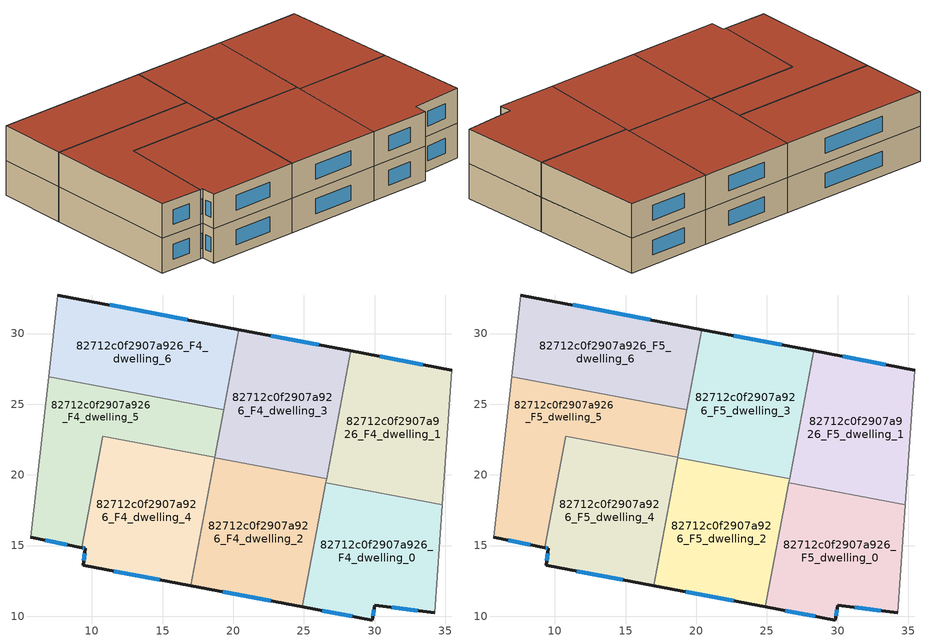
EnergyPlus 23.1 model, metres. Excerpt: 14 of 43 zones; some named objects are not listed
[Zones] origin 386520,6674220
82712c0f2907a926_F4_dwelling_0
 floor to 82712c0f2907a926_F3_dwelling_0 (EU_floor_Construction): 34.78,17.88 34.25,10.25 29.99,10.77 29.84,9.73 24.89,10.67 26.54,19.43 z12
 wall outside (EU_wall_Construction): 24.89,10.67 29.84,9.73 29.99,10.77 34.25,10.25 z12:15
 wall to 82712c0f2907a926_F4_dwelling_1 (EU_wall_Construction): 34.78,17.88 26.54,19.43 z12:15
 wall adiabatic (EU_wall_Construction): 34.25,10.25 34.78,17.88 z12:15
 wall to 82712c0f2907a926_F4_dwelling_2 (EU_wall_Construction): 26.54,19.43 24.89,10.67 z12:15
 window (EU_Window_Construction): 29.89,10.03 29.95,10.47 / 26.31,10.4 28.43,10 / 31.21,10.62 33.04,10.4 z12.86:14.14
82712c0f2907a926_F4_dwelling_1
 floor to 82712c0f2907a926_F3_dwelling_1 (EU_floor_Construction): 35.44,27.4 34.78,17.88 26.54,19.43 28.31,28.77 z12
 wall outside (EU_wall_Construction): 35.44,27.4 28.31,28.77 z12:15
 wall adiabatic (EU_wall_Construction): 34.78,17.88 35.44,27.4 z12:15
 wall to 82712c0f2907a926_F4_dwelling_3 (EU_wall_Construction): 28.31,28.77 26.6,19.72 z12:15
 wall to 82712c0f2907a926_F4_dwelling_2 (EU_wall_Construction): 26.6,19.72 26.54,19.43 z12:15
 window (EU_Window_Construction): 33.4,27.79 30.34,28.38 z12.86:14.14
82712c0f2907a926_F4_dwelling_2
 floor to 82712c0f2907a926_F3_dwelling_2 (EU_floor_Construction): 26.6,19.72 24.89,10.67 16.97,12.16 18.68,21.21 z12
 wall outside (EU_wall_Construction): 16.97,12.16 24.89,10.67 z12:15
 wall to 82712c0f2907a926_F4_dwelling_3 (EU_wall_Construction): 26.6,19.72 18.68,21.21 z12:15
 wall to 82712c0f2907a926_F4_dwelling_4 (EU_wall_Construction): 18.68,21.21 16.97,12.16 z12:15
 window (EU_Window_Construction): 19.24,11.73 22.63,11.09 z12.86:14.14
82712c0f2907a926_F4_dwelling_3
 floor to 82712c0f2907a926_F3_dwelling_3 (EU_floor_Construction): 28.31,28.77 26.6,19.72 18.68,21.21 20.39,30.28 z12
 wall outside (EU_wall_Construction): 28.31,28.77 20.39,30.28 z12:15
 wall to 82712c0f2907a926_F4_dwelling_6 (EU_wall_Construction): 20.39,30.28 19.32,24.6 z12:15
 wall to 82712c0f2907a926_F4_dwelling_5 (EU_wall_Construction): 19.32,24.6 18.69,21.25 z12:15
 wall to 82712c0f2907a926_F4_dwelling_4 (EU_wall_Construction): 18.69,21.25 18.68,21.21 z12:15
 window (EU_Window_Construction): 26.04,29.2 22.65,29.85 z12.86:14.14
82712c0f2907a926_F4_dwelling_4
 floor to 82712c0f2907a926_F3_dwelling_4 (EU_floor_Construction): 18.69,21.25 16.97,12.16 9.37,13.59 9.53,14.8 9.27,14.85 10.76,22.74 z12
 wall outside (EU_wall_Construction): 9.27,14.85 9.53,14.8 9.37,13.59 16.97,12.16 z12:15
 wall to 82712c0f2907a926_F4_dwelling_5 (EU_wall_Construction): 18.69,21.25 10.76,22.74 9.27,14.85 z12:15
 window (EU_Window_Construction): 11.54,13.18 14.8,12.57 / 9.49,14.45 9.42,13.94 / 9.35,14.84 9.46,14.81 z12.86:14.14
82712c0f2907a926_F4_dwelling_5
 floor to 82712c0f2907a926_F3_dwelling_5 (EU_floor_Construction): 19.32,24.6 18.69,21.25 10.76,22.74 9.27,14.85 5.69,15.6 6.95,26.93 z12
 wall outside (EU_wall_Construction): 5.69,15.6 9.27,14.85 z12:15
 wall adiabatic (EU_wall_Construction): 6.95,26.93 5.69,15.6 z12:15
 wall to 82712c0f2907a926_F4_dwelling_6 (EU_wall_Construction): 19.32,24.6 6.95,26.93 z12:15
 window (EU_Window_Construction): 6.71,15.39 8.25,15.07 z12.86:14.14
82712c0f2907a926_F4_dwelling_6
 floor to 82712c0f2907a926_F3_dwelling_6 (EU_floor_Construction): 20.39,30.28 19.32,24.6 6.95,26.93 7.59,32.73 z12
 wall outside (EU_wall_Construction): 20.39,30.28 7.59,32.73 z12:15
 wall adiabatic (EU_wall_Construction): 7.59,32.73 6.95,26.93 z12:15
 window (EU_Window_Construction): 16.73,30.98 11.25,32.03 z12.86:14.14
82712c0f2907a926_F5_dwelling_0
 floor to 82712c0f2907a926_F4_dwelling_0 (EU_floor_Construction): 34.78,17.88 34.25,10.25 29.99,10.77 29.84,9.73 24.89,10.67 26.54,19.43 z15
 wall outside (EU_wall_Construction): 24.89,10.67 29.84,9.73 29.99,10.77 34.25,10.25 z15:18
 wall to 82712c0f2907a926_F5_dwelling_1 (EU_wall_Construction): 34.78,17.88 26.54,19.43 z15:18
 wall adiabatic (EU_wall_Construction): 34.25,10.25 34.78,17.88 z15:18
 wall to 82712c0f2907a926_F5_dwelling_2 (EU_wall_Construction): 26.54,19.43 24.89,10.67 z15:18
 window (EU_Window_Construction): 29.89,10.03 29.95,10.47 / 26.31,10.4 28.43,10 / 31.21,10.62 33.04,10.4 z15.86:17.14
 roof outside (EU_roof_Construction): 34.25,10.25 34.78,17.88 26.54,19.43 24.89,10.67 29.84,9.73 29.99,10.77 z18
82712c0f2907a926_F5_dwelling_1
 floor to 82712c0f2907a926_F4_dwelling_1 (EU_floor_Construction): 35.44,27.4 34.78,17.88 26.54,19.43 28.31,28.77 z15
 wall outside (EU_wall_Construction): 35.44,27.4 28.31,28.77 z15:18
 wall adiabatic (EU_wall_Construction): 34.78,17.88 35.44,27.4 z15:18
 wall to 82712c0f2907a926_F5_dwelling_3 (EU_wall_Construction): 28.31,28.77 26.6,19.72 z15:18
 wall to 82712c0f2907a926_F5_dwelling_2 (EU_wall_Construction): 26.6,19.72 26.54,19.43 z15:18
 window (EU_Window_Construction): 33.4,27.79 30.34,28.38 z15.86:17.14
 roof outside (EU_roof_Construction): 34.78,17.88 35.44,27.4 28.31,28.77 26.54,19.43 z18
82712c0f2907a926_F5_dwelling_2
 floor to 82712c0f2907a926_F4_dwelling_2 (EU_floor_Construction): 26.6,19.72 24.89,10.67 16.97,12.16 18.68,21.21 z15
 wall outside (EU_wall_Construction): 16.97,12.16 24.89,10.67 z15:18
 wall to 82712c0f2907a926_F5_dwelling_3 (EU_wall_Construction): 26.6,19.72 18.68,21.21 z15:18
 wall to 82712c0f2907a926_F5_dwelling_4 (EU_wall_Construction): 18.68,21.21 16.97,12.16 z15:18
 window (EU_Window_Construction): 19.24,11.73 22.63,11.09 z15.86:17.14
 roof outside (EU_roof_Construction): 24.89,10.67 26.6,19.72 18.68,21.21 16.97,12.16 z18
82712c0f2907a926_F5_dwelling_3
 floor to 82712c0f2907a926_F4_dwelling_3 (EU_floor_Construction): 28.31,28.77 26.6,19.72 18.68,21.21 20.39,30.28 z15
 wall outside (EU_wall_Construction): 28.31,28.77 20.39,30.28 z15:18
 wall to 82712c0f2907a926_F5_dwelling_6 (EU_wall_Construction): 20.39,30.28 19.32,24.6 z15:18
 wall to 82712c0f2907a926_F5_dwelling_5 (EU_wall_Construction): 19.32,24.6 18.69,21.25 z15:18
 wall to 82712c0f2907a926_F5_dwelling_4 (EU_wall_Construction): 18.69,21.25 18.68,21.21 z15:18
 window (EU_Window_Construction): 26.04,29.2 22.65,29.85 z15.86:17.14
 roof outside (EU_roof_Construction): 26.6,19.72 28.31,28.77 20.39,30.28 18.68,21.21 z18
82712c0f2907a926_F5_dwelling_4
 floor to 82712c0f2907a926_F4_dwelling_4 (EU_floor_Construction): 18.69,21.25 16.97,12.16 9.37,13.59 9.53,14.8 9.27,14.85 10.76,22.74 z15
 wall outside (EU_wall_Construction): 9.27,14.85 9.53,14.8 9.37,13.59 16.97,12.16 z15:18
 wall to 82712c0f2907a926_F5_dwelling_5 (EU_wall_Construction): 18.69,21.25 10.76,22.74 9.27,14.85 z15:18
 window (EU_Window_Construction): 11.54,13.18 14.8,12.57 / 9.49,14.45 9.42,13.94 / 9.35,14.84 9.46,14.81 z15.86:17.14
 roof outside (EU_roof_Construction): 16.97,12.16 18.69,21.25 10.76,22.74 9.27,14.85 9.53,14.8 9.37,13.59 z18
82712c0f2907a926_F5_dwelling_5
 floor to 82712c0f2907a926_F4_dwelling_5 (EU_floor_Construction): 19.32,24.6 18.69,21.25 10.76,22.74 9.27,14.85 5.69,15.6 6.95,26.93 z15
 wall outside (EU_wall_Construction): 5.69,15.6 9.27,14.85 z15:18
 wall adiabatic (EU_wall_Construction): 6.95,26.93 5.69,15.6 z15:18
 wall to 82712c0f2907a926_F5_dwelling_6 (EU_wall_Construction): 19.32,24.6 6.95,26.93 z15:18
 window (EU_Window_Construction): 6.71,15.39 8.25,15.07 z15.86:17.14
 roof outside (EU_roof_Construction): 18.69,21.25 19.32,24.6 6.95,26.93 5.69,15.6 9.27,14.85 10.76,22.74 z18
82712c0f2907a926_F5_dwelling_6
 floor to 82712c0f2907a926_F4_dwelling_6 (EU_floor_Construction): 20.39,30.28 19.32,24.6 6.95,26.93 7.59,32.73 z15
 wall outside (EU_wall_Construction): 20.39,30.28 7.59,32.73 z15:18
 wall adiabatic (EU_wall_Construction): 7.59,32.73 6.95,26.93 z15:18
 window (EU_Window_Construction): 16.73,30.98 11.25,32.03 z15.86:17.14
 roof outside (EU_roof_Construction): 19.32,24.6 20.39,30.28 7.59,32.73 6.95,26.93 z18
[Building]
EU S2 Campaign: North Axis=0; Terrain=City; Solar Distribution=FullExterior
[Site:Location]
Helsinki-Vantaa.AP: Latitude=60.317; Longitude=24.963; Time Zone=2; Elevation=54.6
[SizingPeriod:WeatherFileDays]
AnnualSizingPeriod: Begin Month=1; Begin Day of Month=1; End Month=12; End Day of Month=31; Day of Week for Start Day=Monday; Use Weather File Daylight Saving Period=No; Use Weather File Rain and Snow Indicators=No
[MATERIAL]
EU_InternalMass_Material: Roughness=MediumRough; Thickness=0.1; Conductivity=1; Density=1800; Specific Heat=900; Thermal Absorptance=0.9; Solar Absorptance=0.7; Visible Absorptance=0.7
[MATERIAL:NOMASS] Roughness=MediumRough; Thermal Absorptance=0.9; Solar Absorptance=0.7; Visible Absorptance=0.7
Name | Thermal Resistance
EU_wall_NoMass | 1.10183
EU_roof_NoMass; EU_floor_NoMass | 1.70606
[WINDOWMATERIAL:SIMPLEGLAZINGSYSTEM]
EU_Window_SimpleGlazing: UFactor=3.11035; Solar Heat Gain Coefficient=0.8; Visible Transmittance=0.8
[CONSTRUCTION]
EU_wall_Construction: EU_wall_NoMass
EU_roof_Construction: EU_roof_NoMass
EU_floor_Construction: EU_floor_NoMass
EU_Window_Construction: EU_Window_SimpleGlazing
EU_InternalMass_Construction: EU_InternalMass_Material
[ZONE] Type=1; Multiplier=1; Ceiling Height=autocalculate; Floor Area=autocalculate; Part of Total Floor Area=Yes
Name | Volume
82712c0f2907a926_F4_dwelling_0; 82712c0f2907a926_F5_dwelling_0 | 222.68
82712c0f2907a926_F4_dwelling_1; 82712c0f2907a926_F5_dwelling_1 | 222.704
82712c0f2907a926_F4_dwelling_2; 82712c0f2907a926_F5_dwelling_2 | 222.727
82712c0f2907a926_F4_dwelling_3; 82712c0f2907a926_F5_dwelling_3; 82712c0f2907a926_F4_dwelling_5; 82712c0f2907a926_F5_dwelling_5 | 222.71
82712c0f2907a926_F4_dwelling_4; 82712c0f2907a926_F5_dwelling_4 | 222.678
82712c0f2907a926_F4_dwelling_6; 82712c0f2907a926_F5_dwelling_6 | 222.694
[INTERNALMASS] Construction=EU_InternalMass_Construction
Name | Zone or ZoneList | Surface Area
82712c0f2907a926_F4_dwelling_0_EU_InternalMass | 82712c0f2907a926_F4_dwelling_0 | 74.2267
82712c0f2907a926_F4_dwelling_1_EU_InternalMass | 82712c0f2907a926_F4_dwelling_1 | 74.2341
82712c0f2907a926_F4_dwelling_2_EU_InternalMass | 82712c0f2907a926_F4_dwelling_2 | 74.241
82712c0f2907a926_F4_dwelling_3_EU_InternalMass | 82712c0f2907a926_F4_dwelling_3 | 74.2357
82712c0f2907a926_F4_dwelling_4_EU_InternalMass | 82712c0f2907a926_F4_dwelling_4 | 74.2246
82712c0f2907a926_F4_dwelling_5_EU_InternalMass | 82712c0f2907a926_F4_dwelling_5 | 74.2367
82712c0f2907a926_F4_dwelling_6_EU_InternalMass | 82712c0f2907a926_F4_dwelling_6 | 74.2339
82712c0f2907a926_F5_dwelling_0_EU_InternalMass | 82712c0f2907a926_F5_dwelling_0 | 74.2267
82712c0f2907a926_F5_dwelling_1_EU_InternalMass | 82712c0f2907a926_F5_dwelling_1 | 74.2341
82712c0f2907a926_F5_dwelling_2_EU_InternalMass | 82712c0f2907a926_F5_dwelling_2 | 74.241
82712c0f2907a926_F5_dwelling_3_EU_InternalMass | 82712c0f2907a926_F5_dwelling_3 | 74.2357
82712c0f2907a926_F5_dwelling_4_EU_InternalMass | 82712c0f2907a926_F5_dwelling_4 | 74.2246
82712c0f2907a926_F5_dwelling_5_EU_InternalMass | 82712c0f2907a926_F5_dwelling_5 | 74.2367
82712c0f2907a926_F5_dwelling_6_EU_InternalMass | 82712c0f2907a926_F5_dwelling_6 | 74.2339
[OTHEREQUIPMENT] Fuel Type=Electricity; Design Level Calculation Method=Watts/Area; Power per Zone Floor Area=1; Fraction Latent=0; Fraction Radiant=0; Fraction Lost=0; Carbon Dioxide Generation Rate=0; EndUse Subcategory=EU_Step8_InternalGains
Name | Zone or ZoneList or Space or SpaceList | Schedule
EU_Step8_InternalGain_82712c0f2907a926_F4_dwelling_0_f000 | 82712c0f2907a926_F4_dwelling_0 | EU_Step8_GainSchedule_82712c0f2907a926_F4_dwelling_0_f000
EU_Step8_InternalGain_82712c0f2907a926_F4_dwelling_1_f000 | 82712c0f2907a926_F4_dwelling_1 | EU_Step8_GainSchedule_82712c0f2907a926_F4_dwelling_1_f000
EU_Step8_InternalGain_82712c0f2907a926_F4_dwelling_2_f000 | 82712c0f2907a926_F4_dwelling_2 | EU_Step8_GainSchedule_82712c0f2907a926_F4_dwelling_2_f000
EU_Step8_InternalGain_82712c0f2907a926_F4_dwelling_3_f000 | 82712c0f2907a926_F4_dwelling_3 | EU_Step8_GainSchedule_82712c0f2907a926_F4_dwelling_3_f000
EU_Step8_InternalGain_82712c0f2907a926_F4_dwelling_4_f000 | 82712c0f2907a926_F4_dwelling_4 | EU_Step8_GainSchedule_82712c0f2907a926_F4_dwelling_4_f000
EU_Step8_InternalGain_82712c0f2907a926_F4_dwelling_5_f000 | 82712c0f2907a926_F4_dwelling_5 | EU_Step8_GainSchedule_82712c0f2907a926_F4_dwelling_5_f000
EU_Step8_InternalGain_82712c0f2907a926_F4_dwelling_6_f000 | 82712c0f2907a926_F4_dwelling_6 | EU_Step8_GainSchedule_82712c0f2907a926_F4_dwelling_6_f000
EU_Step8_InternalGain_82712c0f2907a926_F5_dwelling_0_f000 | 82712c0f2907a926_F5_dwelling_0 | EU_Step8_GainSchedule_82712c0f2907a926_F5_dwelling_0_f000
EU_Step8_InternalGain_82712c0f2907a926_F5_dwelling_1_f000 | 82712c0f2907a926_F5_dwelling_1 | EU_Step8_GainSchedule_82712c0f2907a926_F5_dwelling_1_f000
EU_Step8_InternalGain_82712c0f2907a926_F5_dwelling_2_f000 | 82712c0f2907a926_F5_dwelling_2 | EU_Step8_GainSchedule_82712c0f2907a926_F5_dwelling_2_f000
EU_Step8_InternalGain_82712c0f2907a926_F5_dwelling_3_f000 | 82712c0f2907a926_F5_dwelling_3 | EU_Step8_GainSchedule_82712c0f2907a926_F5_dwelling_3_f000
EU_Step8_InternalGain_82712c0f2907a926_F5_dwelling_4_f000 | 82712c0f2907a926_F5_dwelling_4 | EU_Step8_GainSchedule_82712c0f2907a926_F5_dwelling_4_f000
EU_Step8_InternalGain_82712c0f2907a926_F5_dwelling_5_f000 | 82712c0f2907a926_F5_dwelling_5 | EU_Step8_GainSchedule_82712c0f2907a926_F5_dwelling_5_f000
EU_Step8_InternalGain_82712c0f2907a926_F5_dwelling_6_f000 | 82712c0f2907a926_F5_dwelling_6 | EU_Step8_GainSchedule_82712c0f2907a926_F5_dwelling_6_f000
[ZONEVENTILATION:DESIGNFLOWRATE] Schedule=EU_AlwaysOn; Design Flow Rate Calculation Method=AirChanges/Hour; Air Changes per Hour=0.756316; Ventilation Type=Natural; Fan Pressure Rise=0; Fan Total Efficiency=1; Constant Term Coefficient=1; Temperature Term Coefficient=0; Velocity Term Coefficient=0; Velocity Squared Term Coefficient=0; Minimum Indoor Temperature=-100; Maximum Indoor Temperature=100; Delta Temperature=-100; Minimum Outdoor Temperature=-100; Maximum Outdoor Temperature=100; Maximum Wind Speed=40
Name | Zone or ZoneList or Space or SpaceList
EU_ConstantAir_82712c0f2907a926_F4_dwelling_0 | 82712c0f2907a926_F4_dwelling_0
EU_ConstantAir_82712c0f2907a926_F4_dwelling_1 | 82712c0f2907a926_F4_dwelling_1
EU_ConstantAir_82712c0f2907a926_F4_dwelling_2 | 82712c0f2907a926_F4_dwelling_2
EU_ConstantAir_82712c0f2907a926_F4_dwelling_3 | 82712c0f2907a926_F4_dwelling_3
EU_ConstantAir_82712c0f2907a926_F4_dwelling_4 | 82712c0f2907a926_F4_dwelling_4
EU_ConstantAir_82712c0f2907a926_F4_dwelling_5 | 82712c0f2907a926_F4_dwelling_5
EU_ConstantAir_82712c0f2907a926_F4_dwelling_6 | 82712c0f2907a926_F4_dwelling_6
EU_ConstantAir_82712c0f2907a926_F5_dwelling_0 | 82712c0f2907a926_F5_dwelling_0
EU_ConstantAir_82712c0f2907a926_F5_dwelling_1 | 82712c0f2907a926_F5_dwelling_1
EU_ConstantAir_82712c0f2907a926_F5_dwelling_2 | 82712c0f2907a926_F5_dwelling_2
EU_ConstantAir_82712c0f2907a926_F5_dwelling_3 | 82712c0f2907a926_F5_dwelling_3
EU_ConstantAir_82712c0f2907a926_F5_dwelling_4 | 82712c0f2907a926_F5_dwelling_4
EU_ConstantAir_82712c0f2907a926_F5_dwelling_5 | 82712c0f2907a926_F5_dwelling_5
EU_ConstantAir_82712c0f2907a926_F5_dwelling_6 | 82712c0f2907a926_F5_dwelling_6
[HVACTEMPLATE:ZONE:IDEALLOADSAIRSYSTEM] System Availability Schedule=EU_AlwaysOn; Maximum Heating Supply Air Temperature=50; Minimum Cooling Supply Air Temperature=13; Maximum Heating Supply Air Humidity Ratio=0.0156; Minimum Cooling Supply Air Humidity Ratio=0.0077; Heating Limit=NoLimit; Cooling Limit=NoLimit; Heating Availability Schedule=EU_AlwaysOn; Cooling Availability Schedule=EU_CoolingOff; Dehumidification Control Type=ConstantSensibleHeatRatio; Cooling Sensible Heat Ratio=0.7; Dehumidification Setpoint=60; Humidification Control Type=None; Humidification Setpoint=30; Outdoor Air Method=None; Outdoor Air Flow Rate per Person=0.00944; Outdoor Air Flow Rate per Zone Floor Area=0; Outdoor Air Flow Rate per Zone=0; Demand Controlled Ventilation Type=None; Outdoor Air Economizer Type=NoEconomizer; Heat Recovery Type=None; Sensible Heat Recovery Effectiveness=0.7; Latent Heat Recovery Effectiveness=0.65
Name | Template Thermostat
82712c0f2907a926_F4_dwelling_0 | EU_HeatOnly_82712c0f2907a926_F4_dwelling_0
82712c0f2907a926_F4_dwelling_1 | EU_HeatOnly_82712c0f2907a926_F4_dwelling_1
82712c0f2907a926_F4_dwelling_2 | EU_HeatOnly_82712c0f2907a926_F4_dwelling_2
82712c0f2907a926_F4_dwelling_3 | EU_HeatOnly_82712c0f2907a926_F4_dwelling_3
82712c0f2907a926_F4_dwelling_4 | EU_HeatOnly_82712c0f2907a926_F4_dwelling_4
82712c0f2907a926_F4_dwelling_5 | EU_HeatOnly_82712c0f2907a926_F4_dwelling_5
82712c0f2907a926_F4_dwelling_6 | EU_HeatOnly_82712c0f2907a926_F4_dwelling_6
82712c0f2907a926_F5_dwelling_0 | EU_HeatOnly_82712c0f2907a926_F5_dwelling_0
82712c0f2907a926_F5_dwelling_1 | EU_HeatOnly_82712c0f2907a926_F5_dwelling_1
82712c0f2907a926_F5_dwelling_2 | EU_HeatOnly_82712c0f2907a926_F5_dwelling_2
82712c0f2907a926_F5_dwelling_3 | EU_HeatOnly_82712c0f2907a926_F5_dwelling_3
82712c0f2907a926_F5_dwelling_4 | EU_HeatOnly_82712c0f2907a926_F5_dwelling_4
82712c0f2907a926_F5_dwelling_5 | EU_HeatOnly_82712c0f2907a926_F5_dwelling_5
82712c0f2907a926_F5_dwelling_6 | EU_HeatOnly_82712c0f2907a926_F5_dwelling_6
[SIZING:ZONE] Zone Cooling Design Supply Air Temperature Input Method=SupplyAirTemperature; Zone Cooling Design Supply Air Temperature=13; Zone Heating Design Supply Air Temperature Input Method=SupplyAirTemperature; Zone Heating Design Supply Air Temperature=50; Zone Cooling Design Supply Air Humidity Ratio=0.008; Zone Heating Design Supply Air Humidity Ratio=0.008; Cooling Design Air Flow Method=DesignDay; Cooling Design Air Flow Rate=0; Cooling Minimum Air Flow per Zone Floor Area=0.000762; Cooling Minimum Air Flow=0; Cooling Minimum Air Flow Fraction=0.2; Heating Design Air Flow Method=DesignDay; Heating Design Air Flow Rate=0; Heating Maximum Air Flow per Zone Floor Area=0.002032; Heating Maximum Air Flow=0.141576; Heating Maximum Air Flow Fraction=0.3; Account for Dedicated Outdoor Air System=No; Dedicated Outdoor Air System Control Strategy=NeutralSupplyAir; Dedicated Outdoor Air Low Setpoint Temperature for Design=autosize; Dedicated Outdoor Air High Setpoint Temperature for Design=autosize; Zone Load Sizing Method=Sensible Load Only No Latent Load; Zone Latent Cooling Design Supply Air Humidity Ratio Input Method=HumidityRatioDifference; Zone Cooling Design Supply Air Humidity Ratio Difference=0.005; Zone Latent Heating Design Supply Air Humidity Ratio Input Method=HumidityRatioDifference; Zone Humidification Design Supply Air Humidity Ratio Difference=0.005
82712c0f2907a926_F4_dwelling_0; 82712c0f2907a926_F4_dwelling_1; 82712c0f2907a926_F4_dwelling_2; 82712c0f2907a926_F4_dwelling_3; 82712c0f2907a926_F4_dwelling_4; 82712c0f2907a926_F4_dwelling_5; 82712c0f2907a926_F4_dwelling_6; 82712c0f2907a926_F5_dwelling_0; 82712c0f2907a926_F5_dwelling_1; 82712c0f2907a926_F5_dwelling_2; 82712c0f2907a926_F5_dwelling_3; 82712c0f2907a926_F5_dwelling_4; 82712c0f2907a926_F5_dwelling_5; 82712c0f2907a926_F5_dwelling_6
[SCHEDULE:CONSTANT]
Name | Hourly Value
EU_AlwaysOn | 1
EU_CoolingOff | 0
[SCHEDULE:FILE] Column Number=1; Rows to Skip at Top=0; Number of Hours of Data=8760; Column Separator=Comma; Interpolate to Timestep=No; Minutes per Item=60; Adjust Schedule for Daylight Savings=Yes
Name | File
EU_Step8_GainSchedule_82712c0f2907a926_F4_dwelling_0_f000 | ../../schedules/82712c0f2907a926/82712c0f2907a926_F4_dwelling_0_f000_gain.csv
EU_Step8_GainSchedule_82712c0f2907a926_F4_dwelling_1_f000 | ../../schedules/82712c0f2907a926/82712c0f2907a926_F4_dwelling_1_f000_gain.csv
EU_Step8_GainSchedule_82712c0f2907a926_F4_dwelling_2_f000 | ../../schedules/82712c0f2907a926/82712c0f2907a926_F4_dwelling_2_f000_gain.csv
EU_Step8_GainSchedule_82712c0f2907a926_F4_dwelling_3_f000 | ../../schedules/82712c0f2907a926/82712c0f2907a926_F4_dwelling_3_f000_gain.csv
EU_Step8_GainSchedule_82712c0f2907a926_F4_dwelling_4_f000 | ../../schedules/82712c0f2907a926/82712c0f2907a926_F4_dwelling_4_f000_gain.csv
EU_Step8_GainSchedule_82712c0f2907a926_F4_dwelling_5_f000 | ../../schedules/82712c0f2907a926/82712c0f2907a926_F4_dwelling_5_f000_gain.csv
EU_Step8_GainSchedule_82712c0f2907a926_F4_dwelling_6_f000 | ../../schedules/82712c0f2907a926/82712c0f2907a926_F4_dwelling_6_f000_gain.csv
EU_Step8_GainSchedule_82712c0f2907a926_F5_dwelling_0_f000 | ../../schedules/82712c0f2907a926/82712c0f2907a926_F5_dwelling_0_f000_gain.csv
EU_Step8_GainSchedule_82712c0f2907a926_F5_dwelling_1_f000 | ../../schedules/82712c0f2907a926/82712c0f2907a926_F5_dwelling_1_f000_gain.csv
EU_Step8_GainSchedule_82712c0f2907a926_F5_dwelling_2_f000 | ../../schedules/82712c0f2907a926/82712c0f2907a926_F5_dwelling_2_f000_gain.csv
EU_Step8_GainSchedule_82712c0f2907a926_F5_dwelling_3_f000 | ../../schedules/82712c0f2907a926/82712c0f2907a926_F5_dwelling_3_f000_gain.csv
EU_Step8_GainSchedule_82712c0f2907a926_F5_dwelling_4_f000 | ../../schedules/82712c0f2907a926/82712c0f2907a926_F5_dwelling_4_f000_gain.csv
EU_Step8_GainSchedule_82712c0f2907a926_F5_dwelling_5_f000 | ../../schedules/82712c0f2907a926/82712c0f2907a926_F5_dwelling_5_f000_gain.csv
EU_Step8_GainSchedule_82712c0f2907a926_F5_dwelling_6_f000 | ../../schedules/82712c0f2907a926/82712c0f2907a926_F5_dwelling_6_f000_gain.csv
